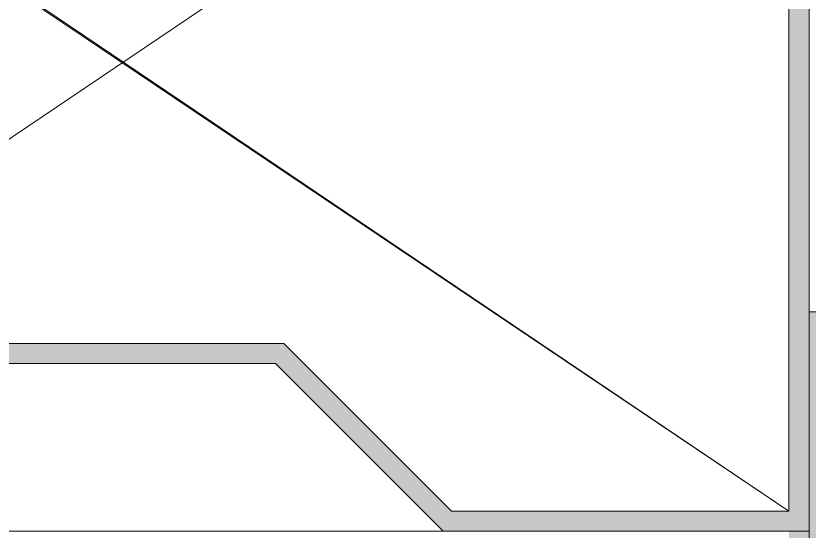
# Model space of a CAD drawing. Header units: inches. Extents: x 4017 to 5703, y -944 to 2840.
# Drawn here: x 4144.279 to 4147.17, y 390.695 to 392.575 of the extents above; entities that cross this region are included whole.
import ezdxf

# ---------------------------------------------------------------- set-up
doc = ezdxf.new("R2010")
doc.units = ezdxf.units.IN
doc.header["$MEASUREMENT"] = 0
doc.layers.get('0').update_dxf_attribs({"color": 5})
doc.layers.add('1 - plaster', color=1, linetype='Continuous', lineweight=9)
doc.layers.add('1 - subStructural - Bearing', color=132, linetype='Continuous', lineweight=9)

# ---------------------------------------------------------------- blocks, each defined once
blk = doc.blocks.new('ddddw')
at = {"layer": '1 - plaster', "true_color": 0xe0a352}
blk.add_hatch(color=33, dxfattribs=at).paths.add_polyline_path([(5.9998, 0.589), (5.9998, -0.611), (-0.6735, -0.611), (-0.6735, 0.589)])
at = {"layer": '1 - subStructural - Bearing'}
h = blk.add_hatch(color=256, dxfattribs=at)
h.dxf.hatch_style = 1
edge = h.paths.add_edge_path()
edge.add_line((-4.6224, 0.1891), (-5.6001, 0.1891))
edge.add_line((-5.6001, 0.1891), (-5.6001, -3.2341))
edge.add_line((-5.6001, -3.2341), (-4.4083, -3.2341))
edge.add_arc((-4.4083, -3.1241), 0.11, -90, 90)
edge.add_line((-4.4083, -3.0141), (-4.6015, -3.0141))
edge.add_line((-4.6015, -3.0141), (-4.6015, -3.0874))
edge.add_line((-4.6015, -3.0874), (-4.4083, -3.0874))
edge.add_arc((-4.4083, -3.1241), 0.0367, -90, 90, ccw=False)
edge.add_line((-4.4083, -3.1607), (-5.5268, -3.1607))
edge.add_line((-5.5268, -3.1607), (-5.5268, 0.1157))
edge.add_line((-5.5268, 0.1157), (-4.6528, 0.1157))
edge.add_line((-4.6528, 0.1157), (-3.7972, -0.4954))
edge.add_line((-3.7972, -0.4954), (-2.5143, -0.4954))
edge.add_line((-2.5143, -0.4954), (-1.9032, 0.1157))
edge.add_line((-1.9032, 0.1157), (-0.6735, 0.1157))
edge.add_line((-0.6735, 0.1157), (-0.6735, -3.1607))
edge.add_line((-0.6735, -3.1607), (-1.9032, -3.1607))
edge.add_line((-1.9032, -3.1607), (-1.71, -3.0874))
edge.add_line((-1.71, -3.0874), (-1.71, -3.0141))
edge.add_line((-1.71, -3.0141), (-1.9032, -3.0141))
edge.add_arc((-1.9032, -3.1241), 0.11, 90, 270)
edge.add_line((-1.9032, -3.2341), (-0.6002, -3.2341))
edge.add_line((-0.6002, -3.2341), (-0.6002, 0.1891))
edge.add_line((-0.6002, 0.1891), (-1.9335, 0.1891))
edge.add_line((-1.9335, 0.1891), (-2.5446, -0.422))
edge.add_line((-2.5446, -0.422), (-3.7668, -0.422))
edge.add_line((-3.7668, -0.422), (-4.6224, 0.1891))
at = {"layer": '1 - plaster'}
blk.add_lwpolyline([(5.9999, 0.5891), (5.9999, -0.6109), (-0.6002, -0.611), (-0.6002, 0.589), (5.9999, 0.5891)], dxfattribs=at)
at = {"layer": '1 - subStructural - Bearing'}
for p, q in [((-5.6001, -3.201), (-0.6735, 0.1157)), ((-5.5268, -3.1607), (-0.6735, 0.1157)), ((-0.6735, -3.1607), (-5.5268, 0.1157))]:
    blk.add_line(p, q, dxfattribs=at)
blk.add_lwpolyline([(-3.7972, -0.4954), (-2.5143, -0.4954), (-1.9032, 0.1157), (-0.6735, 0.1157), (-0.6735, -3.1607), (-1.9032, -3.1607), (-1.71, -3.0874), (-1.71, -3.0141), (-1.9032, -3.0141, 1), (-1.9032, -3.2341), (-0.6002, -3.2341), (-0.6002, 0.1891), (-1.9335, 0.1891), (-2.5446, -0.422), (-3.7668, -0.422)], format="xyb", dxfattribs=at)
blk.add_lwpolyline([(-5.6001, -3.2341), (-5.6001, 0.1891), (-0.6001, 0.1891), (-0.6001, -3.2341), (-5.6001, -3.2341)], dxfattribs=at)

msp = doc.modelspace()

# ---------------------------------------------------------------- block references
at = {"xscale": -1, "rotation": 180}
msp.add_blockref('ddddw', (4147.7703, 390.884), dxfattribs=at)

doc.saveas('drawing.dxf')
